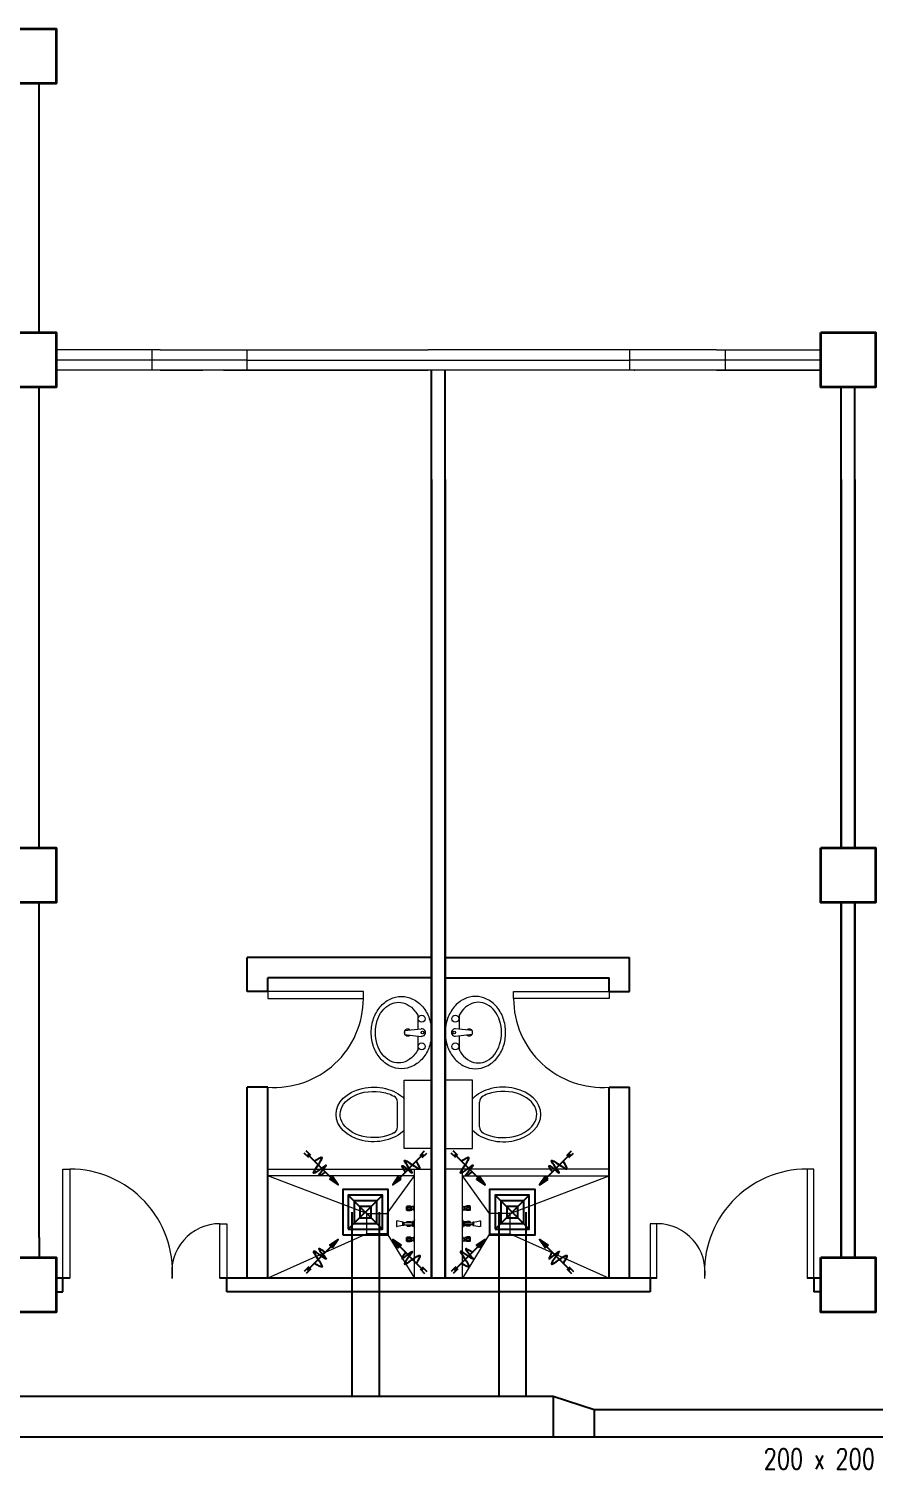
# Model space of a CAD drawing. Header units: millimetres. Extents: x 3 to 200, y 1 to 233.
# Drawn here: x 29.54 to 35.74, y 48.37 to 58.91 of the extents above; entities that cross this region are included whole.
import ezdxf

# ---------------------------------------------------------------- set-up
doc = ezdxf.new("R2010")
doc.units = ezdxf.units.MM
doc.header["$MEASUREMENT"] = 0
for name, color, linetype in [('AIR', 7, 'Continuous'), ('AIR-00', 8, 'Continuous'), ('AIR-03', 30, 'Continuous'), ('ducting label', 7, 'Continuous'), ('exhaust', 1, 'Continuous')]:
    doc.layers.add(name, color=color, linetype=linetype)
doc.styles.add('Arch-Dim', font='simplex.shx', dxfattribs={"width": 0.75})

# ---------------------------------------------------------------- blocks, each defined once
blk = doc.blocks.new('GRILL-C-IN')
at = {"layer": 'AIR-00', "ltscale": 3}
for p, q in [((-0.623, 0.601), (-0.674, 0.651)), ((-0.601, 0.623), (-0.651, 0.674)), ((-0.637, 0.637), (-0.3, 0.3)), ((0.637, 0.637), (0.3, 0.3)), ((0.601, 0.623), (0.651, 0.674)), ((0.623, 0.601), (0.674, 0.651)), ((-0.637, -0.637), (-0.3, -0.3)), ((0.637, -0.637), (0.3, -0.3)), ((-0.623, -0.601), (-0.674, -0.651)), ((-0.601, -0.623), (-0.651, -0.674)), ((0.601, -0.623), (0.651, -0.674)), ((0.623, -0.601), (0.674, -0.651))]:
    blk.add_line(p, q, dxfattribs=at)
at = {"layer": 'AIR-00', "color": 50}
for p, q in [((-0.188, 0.187), (0.187, -0.188)), ((0.187, 0.187), (-0.188, -0.188))]:
    blk.add_line(p, q, dxfattribs=at)
at = {"layer": 'AIR-00', "ltscale": 3}
for points in [[(-0.362, 0.393), (-0.393, 0.362), (-0.3, 0.3)], [(0.393, 0.362), (0.362, 0.393), (0.3, 0.3)], [(-0.362, -0.393), (-0.393, -0.362), (-0.3, -0.3)], [(0.393, -0.362), (0.362, -0.393), (0.3, -0.3)]]:
    blk.add_lwpolyline(points, close=True, dxfattribs=at)
at = {"layer": 'AIR-00', "color": 50}
for points in [[(-0.188, -0.188), (0.187, -0.188), (0.187, 0.187), (-0.188, 0.187)], [(-0.125, -0.125), (0.125, -0.125), (0.125, 0.125), (-0.125, 0.125)], [(-0.062, -0.062), (0.062, -0.062), (0.062, 0.062), (-0.062, 0.062)]]:
    blk.add_lwpolyline(points, close=True, dxfattribs=at)
at = {"layer": 'AIR-00', "ltscale": 3}
for points in [[(-0.441, 0.441), (-0.512, 0.404), (-0.432, 0.514), (-0.568, 0.43), (-0.477, 0.6), (-0.561, 0.561)], [(0.441, 0.441), (0.404, 0.512), (0.514, 0.432), (0.43, 0.568), (0.6, 0.477), (0.561, 0.561)], [(-0.441, -0.441), (-0.512, -0.404), (-0.432, -0.514), (-0.568, -0.43), (-0.477, -0.6), (-0.561, -0.561)], [(0.441, -0.441), (0.404, -0.512), (0.514, -0.432), (0.43, -0.568), (0.6, -0.477), (0.561, -0.561)]]:
    blk.add_spline(points, degree=3, dxfattribs=at)
for points in [[(-0.3, 0.3), (-0.362, 0.393), (-0.393, 0.362)], [(0.3, 0.3), (0.393, 0.362), (0.362, 0.393)], [(-0.3, -0.3), (-0.362, -0.393), (-0.393, -0.362)], [(0.3, -0.3), (0.393, -0.362), (0.362, -0.393)]]:
    blk.add_solid(points, dxfattribs=at)
at = {"layer": 'AIR-03', "color": 6}
blk.add_lwpolyline([(-0.25, -0.25), (0.25, -0.25), (0.25, 0.25), (-0.25, 0.25)], close=True, dxfattribs=at)

msp = doc.modelspace()

# ---------------------------------------------------------------- linework, layer by layer
at = {"color": 8, "linetype": 'ByBlock', "lineweight": 25}
for p, q in [((29.62, 56.69), (29.62, 58.514)), ((32.495, 49.763), (32.495, 56.413)), ((32.595, 49.763), (32.595, 56.413)), ((29.62, 52.915), (29.62, 56.29)), ((35.495, 52.915), (35.495, 56.29)), ((35.595, 52.915), (35.595, 56.29)), ((32.495, 55.613), (32.495, 49.763)), ((32.595, 55.613), (32.595, 49.763)), ((35.495, 55.613), (35.495, 52.915)), ((35.595, 55.613), (35.595, 52.915)), ((29.62, 50.063), (29.62, 52.515)), ((35.495, 52.515), (35.495, 49.915)), ((35.495, 49.915), (35.495, 52.515)), ((35.595, 52.515), (35.595, 49.915)), ((35.595, 49.915), (35.595, 52.515)), ((29.62, 50.063), (29.62, 49.915)), ((29.845, 49.763), (29.745, 49.763)), ((29.795, 49.663), (29.795, 49.763)), ((32.495, 49.763), (30.945, 49.763)), ((30.995, 49.663), (30.995, 49.763)), ((32.595, 49.763), (32.495, 49.763)), ((34.145, 49.763), (32.595, 49.763)), ((34.095, 49.763), (34.095, 49.663)), ((35.345, 49.763), (35.245, 49.763)), ((35.295, 49.763), (35.295, 49.663)), ((29.745, 49.663), (29.795, 49.663)), ((34.095, 49.663), (30.995, 49.663)), ((35.345, 49.663), (35.295, 49.663))]:
    msp.add_line(p, q, dxfattribs=at)
at = {"color": 8, "linetype": 'ByBlock', "lineweight": 9}
for p, q in [((30.507, 56.563), (29.745, 56.563)), ((29.745, 56.563), (29.745, 56.563)), ((30.445, 56.563), (30.445, 56.413)), ((30.507, 56.563), (31.707, 56.563)), ((31.145, 56.413), (31.145, 56.563)), ((31.707, 56.563), (32.47, 56.563)), ((32.62, 56.563), (32.47, 56.563)), ((33.382, 56.563), (32.62, 56.563)), ((34.582, 56.563), (33.382, 56.563)), ((33.945, 56.563), (33.945, 56.413)), ((34.582, 56.563), (35.345, 56.563)), ((34.645, 56.563), (34.645, 56.413)), ((31.145, 56.488), (29.745, 56.488)), ((31.145, 56.488), (33.945, 56.488)), ((35.345, 56.488), (33.945, 56.488)), ((35.345, 56.413), (29.745, 56.413)), ((30.507, 56.413), (30.82, 56.413)), ((30.97, 56.413), (31.707, 56.413)), ((31.707, 56.413), (32.47, 56.413)), ((33.382, 56.413), (32.62, 56.413)), ((34.582, 56.413), (33.382, 56.413)), ((34.582, 56.413), (35.345, 56.413)), ((29.62, 53.863), (29.62, 54.863)), ((29.62, 52.915), (29.62, 53.713)), ((32.495, 52.148), (32.495, 50.198)), ((32.37, 49.763), (32.37, 50.563)), ((32.72, 49.763), (32.72, 50.563)), ((29.745, 49.813), (29.745, 49.813)), ((32.37, 49.763), (31.295, 49.763)), ((29.745, 49.663), (29.745, 49.663)), ((29.795, 49.663), (29.745, 49.663))]:
    msp.add_line(p, q, dxfattribs=at)
at = {"color": 8, "linetype": 'ByBlock', "lineweight": 25, "ltscale": 0.3}
for p, q in [((31.145, 51.863), (31.145, 52.113)), ((32.495, 52.113), (31.145, 52.113)), ((32.595, 52.113), (33.945, 52.113)), ((33.945, 51.863), (33.945, 52.113)), ((31.295, 51.863), (31.295, 51.963)), ((32.495, 51.963), (31.295, 51.963)), ((32.595, 51.963), (33.795, 51.963)), ((33.795, 51.863), (33.795, 51.963)), ((31.295, 51.863), (31.145, 51.863)), ((33.795, 51.863), (33.945, 51.863)), ((31.145, 49.763), (31.145, 51.163)), ((31.295, 51.163), (31.145, 51.163)), ((31.295, 49.763), (31.295, 51.163)), ((33.795, 49.763), (33.795, 51.163)), ((33.795, 51.163), (33.945, 51.163)), ((33.945, 49.763), (33.945, 51.163))]:
    msp.add_line(p, q, dxfattribs=at)
at = {"color": 8, "lineweight": 9}
for p, q in [((32.297, 51.577), (32.419, 51.59)), ((32.793, 51.577), (32.671, 51.59)), ((32.297, 51.548), (32.419, 51.535)), ((32.793, 51.548), (32.671, 51.535)), ((32.295, 51.213), (32.495, 51.213)), ((32.295, 50.713), (32.295, 51.213)), ((32.495, 51.213), (32.495, 50.713)), ((32.795, 51.213), (32.595, 51.213)), ((32.595, 51.213), (32.595, 50.713)), ((32.795, 50.713), (32.795, 51.213)), ((32.245, 50.872), (32.245, 51.053)), ((32.845, 50.872), (32.845, 51.053)), ((32.495, 50.713), (32.295, 50.713)), ((32.595, 50.713), (32.795, 50.713)), ((32.311, 50.289), (32.313, 50.289)), ((32.311, 50.263), (32.311, 50.289)), ((32.311, 50.263), (32.313, 50.263)), ((32.313, 50.289), (32.315, 50.293)), ((32.313, 50.263), (32.313, 50.289)), ((32.313, 50.263), (32.315, 50.26)), ((32.315, 50.293), (32.337, 50.293)), ((32.315, 50.26), (32.315, 50.293)), ((32.315, 50.26), (32.337, 50.26)), ((32.323, 50.289), (32.336, 50.289)), ((32.323, 50.282), (32.335, 50.282)), ((32.323, 50.27), (32.335, 50.27)), ((32.323, 50.263), (32.336, 50.263)), ((32.337, 50.293), (32.341, 50.291)), ((32.337, 50.289), (32.337, 50.282)), ((32.337, 50.263), (32.337, 50.27)), ((32.337, 50.26), (32.341, 50.262)), ((32.342, 50.29), (32.348, 50.29)), ((32.342, 50.262), (32.348, 50.262)), ((32.348, 50.262), (32.348, 50.29)), ((32.348, 50.29), (32.351, 50.29)), ((32.348, 50.262), (32.351, 50.263)), ((32.351, 50.263), (32.351, 50.29)), ((32.362, 50.288), (32.351, 50.288)), ((32.362, 50.265), (32.351, 50.265)), ((32.369, 50.293), (32.362, 50.29)), ((32.362, 50.263), (32.362, 50.29)), ((32.369, 50.259), (32.362, 50.263)), ((32.369, 50.293), (32.37, 50.293)), ((32.369, 50.259), (32.369, 50.293)), ((32.369, 50.259), (32.37, 50.259)), ((32.37, 50.259), (32.37, 50.293)), ((32.721, 50.293), (32.72, 50.293)), ((32.72, 50.259), (32.72, 50.293)), ((32.721, 50.259), (32.72, 50.259)), ((32.721, 50.293), (32.727, 50.29)), ((32.721, 50.259), (32.721, 50.293)), ((32.721, 50.259), (32.727, 50.263)), ((32.727, 50.263), (32.727, 50.29)), ((32.727, 50.288), (32.739, 50.288)), ((32.727, 50.265), (32.739, 50.265)), ((32.739, 50.263), (32.739, 50.29)), ((32.741, 50.29), (32.739, 50.29)), ((32.741, 50.262), (32.739, 50.263)), ((32.747, 50.29), (32.741, 50.29)), ((32.741, 50.262), (32.741, 50.29)), ((32.747, 50.262), (32.741, 50.262)), ((32.753, 50.293), (32.749, 50.291)), ((32.753, 50.26), (32.749, 50.262)), ((32.775, 50.293), (32.753, 50.293)), ((32.753, 50.289), (32.753, 50.282)), ((32.753, 50.263), (32.753, 50.27)), ((32.775, 50.26), (32.753, 50.26)), ((32.766, 50.289), (32.754, 50.289)), ((32.767, 50.282), (32.754, 50.282)), ((32.767, 50.27), (32.754, 50.27)), ((32.766, 50.263), (32.754, 50.263)), ((32.777, 50.289), (32.775, 50.293)), ((32.775, 50.26), (32.775, 50.293)), ((32.777, 50.263), (32.775, 50.26)), ((32.779, 50.289), (32.777, 50.289)), ((32.777, 50.263), (32.777, 50.289)), ((32.779, 50.263), (32.777, 50.263)), ((32.779, 50.263), (32.779, 50.289)), ((32.238, 50.182), (32.238, 50.143)), ((32.285, 50.175), (32.243, 50.183)), ((32.285, 50.15), (32.243, 50.142)), ((32.285, 50.15), (32.285, 50.175)), ((32.285, 50.175), (32.292, 50.175)), ((32.285, 50.15), (32.285, 50.175)), ((32.292, 50.15), (32.285, 50.15)), ((32.292, 50.175), (32.292, 50.15)), ((32.354, 50.17), (32.292, 50.17)), ((32.292, 50.155), (32.354, 50.155)), ((32.311, 50.17), (32.311, 50.176)), ((32.311, 50.176), (32.313, 50.176)), ((32.311, 50.15), (32.311, 50.155)), ((32.311, 50.15), (32.313, 50.15)), ((32.313, 50.176), (32.315, 50.179)), ((32.313, 50.17), (32.313, 50.176)), ((32.313, 50.15), (32.313, 50.155)), ((32.313, 50.15), (32.315, 50.146)), ((32.315, 50.17), (32.315, 50.179)), ((32.315, 50.179), (32.337, 50.179)), ((32.315, 50.146), (32.315, 50.155)), ((32.315, 50.146), (32.337, 50.146)), ((32.323, 50.176), (32.336, 50.176)), ((32.323, 50.15), (32.336, 50.15)), ((32.337, 50.179), (32.341, 50.177)), ((32.337, 50.176), (32.337, 50.17)), ((32.337, 50.149), (32.337, 50.155)), ((32.337, 50.146), (32.341, 50.148)), ((32.342, 50.177), (32.348, 50.177)), ((32.342, 50.149), (32.348, 50.149)), ((32.348, 50.17), (32.348, 50.177)), ((32.348, 50.177), (32.351, 50.176)), ((32.348, 50.149), (32.348, 50.155)), ((32.348, 50.149), (32.351, 50.149)), ((32.351, 50.17), (32.351, 50.176)), ((32.354, 50.174), (32.351, 50.174)), ((32.351, 50.149), (32.351, 50.155)), ((32.354, 50.151), (32.351, 50.151)), ((32.354, 50.18), (32.354, 50.145)), ((32.364, 50.18), (32.354, 50.18)), ((32.354, 50.155), (32.354, 50.17)), ((32.354, 50.145), (32.364, 50.145)), ((32.37, 50.192), (32.364, 50.18)), ((32.364, 50.18), (32.364, 50.145)), ((32.364, 50.145), (32.364, 50.18)), ((32.364, 50.145), (32.37, 50.134)), ((32.37, 50.134), (32.37, 50.192)), ((32.72, 50.192), (32.726, 50.18)), ((32.72, 50.134), (32.72, 50.192)), ((32.726, 50.145), (32.72, 50.134)), ((32.726, 50.18), (32.726, 50.145)), ((32.726, 50.145), (32.726, 50.18)), ((32.726, 50.18), (32.735, 50.18)), ((32.735, 50.145), (32.726, 50.145)), ((32.735, 50.18), (32.735, 50.145)), ((32.735, 50.174), (32.739, 50.174)), ((32.735, 50.17), (32.798, 50.17)), ((32.735, 50.155), (32.735, 50.17)), ((32.798, 50.155), (32.735, 50.155)), ((32.735, 50.151), (32.739, 50.151)), ((32.741, 50.177), (32.739, 50.176)), ((32.739, 50.17), (32.739, 50.176)), ((32.739, 50.149), (32.739, 50.155)), ((32.741, 50.149), (32.739, 50.149)), ((32.741, 50.17), (32.741, 50.177)), ((32.747, 50.177), (32.741, 50.177)), ((32.741, 50.149), (32.741, 50.155)), ((32.747, 50.149), (32.741, 50.149)), ((32.753, 50.179), (32.749, 50.177)), ((32.753, 50.146), (32.749, 50.148)), ((32.775, 50.179), (32.753, 50.179)), ((32.753, 50.176), (32.753, 50.17)), ((32.753, 50.149), (32.753, 50.155)), ((32.775, 50.146), (32.753, 50.146)), ((32.766, 50.176), (32.754, 50.176)), ((32.766, 50.15), (32.754, 50.15)), ((32.775, 50.17), (32.775, 50.179)), ((32.777, 50.176), (32.775, 50.179)), ((32.775, 50.146), (32.775, 50.155)), ((32.777, 50.15), (32.775, 50.146)), ((32.777, 50.17), (32.777, 50.176)), ((32.779, 50.176), (32.777, 50.176)), ((32.777, 50.15), (32.777, 50.155)), ((32.779, 50.15), (32.777, 50.15)), ((32.779, 50.17), (32.779, 50.176)), ((32.779, 50.15), (32.779, 50.155)), ((32.805, 50.175), (32.798, 50.175)), ((32.798, 50.175), (32.798, 50.15)), ((32.798, 50.15), (32.805, 50.15)), ((32.805, 50.175), (32.847, 50.183)), ((32.805, 50.15), (32.805, 50.175)), ((32.805, 50.15), (32.805, 50.175)), ((32.805, 50.15), (32.847, 50.142)), ((32.852, 50.182), (32.852, 50.143)), ((32.311, 50.036), (32.311, 50.062)), ((32.311, 50.062), (32.313, 50.062)), ((32.311, 50.036), (32.313, 50.036)), ((32.313, 50.062), (32.315, 50.066)), ((32.313, 50.036), (32.313, 50.062)), ((32.313, 50.036), (32.315, 50.032)), ((32.315, 50.032), (32.315, 50.066)), ((32.315, 50.066), (32.337, 50.066)), ((32.315, 50.032), (32.337, 50.032)), ((32.323, 50.062), (32.336, 50.062)), ((32.323, 50.055), (32.335, 50.055)), ((32.323, 50.043), (32.335, 50.043)), ((32.323, 50.036), (32.336, 50.036)), ((32.337, 50.066), (32.341, 50.063)), ((32.337, 50.062), (32.337, 50.055)), ((32.337, 50.036), (32.337, 50.043)), ((32.337, 50.032), (32.341, 50.035)), ((32.342, 50.063), (32.348, 50.063)), ((32.342, 50.035), (32.348, 50.035)), ((32.348, 50.063), (32.351, 50.062)), ((32.348, 50.035), (32.348, 50.063)), ((32.348, 50.035), (32.351, 50.036)), ((32.351, 50.036), (32.351, 50.062)), ((32.362, 50.06), (32.351, 50.06)), ((32.362, 50.038), (32.351, 50.038)), ((32.369, 50.066), (32.362, 50.063)), ((32.362, 50.035), (32.362, 50.063)), ((32.369, 50.032), (32.362, 50.035)), ((32.369, 50.032), (32.369, 50.066)), ((32.369, 50.066), (32.37, 50.066)), ((32.369, 50.032), (32.37, 50.032)), ((32.37, 50.032), (32.37, 50.066)), ((32.72, 50.032), (32.72, 50.066)), ((32.721, 50.066), (32.72, 50.066)), ((32.721, 50.032), (32.72, 50.032)), ((32.721, 50.032), (32.721, 50.066)), ((32.721, 50.066), (32.727, 50.063)), ((32.721, 50.032), (32.727, 50.035)), ((32.727, 50.035), (32.727, 50.063)), ((32.727, 50.06), (32.739, 50.06)), ((32.727, 50.038), (32.739, 50.038)), ((32.741, 50.063), (32.739, 50.062)), ((32.739, 50.036), (32.739, 50.062)), ((32.741, 50.035), (32.739, 50.036)), ((32.741, 50.035), (32.741, 50.063)), ((32.747, 50.063), (32.741, 50.063)), ((32.747, 50.035), (32.741, 50.035)), ((32.753, 50.066), (32.749, 50.063)), ((32.753, 50.032), (32.749, 50.035)), ((32.775, 50.066), (32.753, 50.066)), ((32.753, 50.062), (32.753, 50.055)), ((32.753, 50.036), (32.753, 50.043)), ((32.775, 50.032), (32.753, 50.032)), ((32.766, 50.062), (32.754, 50.062)), ((32.766, 50.055), (32.754, 50.055)), ((32.766, 50.043), (32.754, 50.043)), ((32.766, 50.036), (32.754, 50.036)), ((32.775, 50.032), (32.775, 50.066)), ((32.777, 50.062), (32.775, 50.066)), ((32.777, 50.036), (32.775, 50.032)), ((32.777, 50.036), (32.777, 50.062)), ((32.779, 50.062), (32.777, 50.062)), ((32.779, 50.036), (32.777, 50.036)), ((32.779, 50.036), (32.779, 50.062))]:
    msp.add_line(p, q, dxfattribs=at)
at = {"color": 8, "linetype": 'ByBlock', "lineweight": 9, "ltscale": 0.3}
for p, q in [((32.02, 50.238), (31.295, 50.513)), ((32.17, 50.238), (32.37, 50.513)), ((32.92, 50.238), (32.72, 50.513)), ((33.07, 50.238), (33.795, 50.513)), ((32.02, 50.088), (31.295, 49.763)), ((32.17, 50.088), (32.37, 49.763)), ((32.92, 50.088), (32.72, 49.763)), ((33.07, 50.088), (33.795, 49.763))]:
    msp.add_line(p, q, dxfattribs=at)
at = {"color": 8, "linetype": 'ByBlock', "lineweight": 35}
for points in [[(29.345, 58.914), (29.745, 58.914), (29.745, 58.514), (29.345, 58.514)], [(29.345, 56.69), (29.745, 56.69), (29.745, 56.29), (29.345, 56.29)], [(35.345, 56.69), (35.745, 56.69), (35.745, 56.29), (35.345, 56.29)], [(29.345, 52.915), (29.745, 52.915), (29.745, 52.515), (29.345, 52.515)], [(35.345, 52.915), (35.745, 52.915), (35.745, 52.515), (35.345, 52.515)], [(29.345, 49.915), (29.745, 49.915), (29.745, 49.515), (29.345, 49.515)], [(35.345, 49.915), (35.745, 49.915), (35.745, 49.515), (35.345, 49.515)]]:
    msp.add_lwpolyline(points, close=True, dxfattribs=at)
at = {"color": 8, "lineweight": 13, "ltscale": 0.03}
for points in [[(31.295, 51.863), (31.295, 51.813), (31.995, 51.813), (31.995, 51.863)], [(33.795, 51.863), (33.795, 51.813), (33.095, 51.813), (33.095, 51.863)], [(29.845, 49.763), (29.795, 49.763), (29.795, 50.563), (29.845, 50.563)], [(35.245, 49.763), (35.295, 49.763), (35.295, 50.563), (35.245, 50.563)], [(30.995, 49.763), (30.945, 49.763), (30.945, 50.163), (30.995, 50.163)], [(34.095, 49.763), (34.145, 49.763), (34.145, 50.163), (34.095, 50.163)]]:
    msp.add_lwpolyline(points, close=True, dxfattribs=at)
at = {"color": 8, "lineweight": 9}
for points in [[(32.274, 51.298, -0.11576), (32.191, 51.317, -0.104047), (32.118, 51.375, -0.090875), (32.07, 51.459, -0.083344), (32.053, 51.563, -0.083344), (32.07, 51.666, -0.090875), (32.118, 51.75, -0.104047), (32.191, 51.808, -0.11576), (32.274, 51.828, -0.11576), (32.356, 51.808, -0.104047), (32.43, 51.75, -0.090875), (32.478, 51.666, -0.083344), (32.495, 51.563, -0.083344), (32.478, 51.459, -0.090875), (32.43, 51.375, -0.104047), (32.356, 51.317, -0.11576)], [(32.816, 51.298, 0.11576), (32.898, 51.317, 0.104047), (32.972, 51.375, 0.090875), (33.02, 51.459, 0.083344), (33.037, 51.563, 0.083344), (33.02, 51.666, 0.090875), (32.972, 51.75, 0.104047), (32.898, 51.808, 0.11576), (32.816, 51.828, 0.11576), (32.733, 51.808, 0.104047), (32.66, 51.75, 0.090875), (32.612, 51.666, 0.083344), (32.595, 51.563, 0.083344), (32.612, 51.459, 0.090875), (32.66, 51.375, 0.104047), (32.733, 51.317, 0.11576)]]:
    msp.add_lwpolyline(points, format="xyb", close=True, dxfattribs=at)
for points in [[(32.253, 51.34, -0.124838), (32.19, 51.356, -0.105788), (32.133, 51.405, -0.086697), (32.096, 51.475, -0.076776), (32.083, 51.563, -0.076776), (32.096, 51.65, -0.086697), (32.133, 51.72, -0.105788), (32.19, 51.769, -0.124838), (32.253, 51.785, -0.124838), (32.315, 51.769, -0.105788), (32.373, 51.72, -0.040067), (32.393, 51.689), (32.393, 51.587, -0.040067)], [(32.837, 51.34, 0.124838), (32.899, 51.356, 0.105788), (32.957, 51.405, 0.086697), (32.993, 51.475, 0.076776), (33.007, 51.563, 0.076776), (32.993, 51.65, 0.086697), (32.957, 51.72, 0.105788), (32.899, 51.769, 0.124838), (32.837, 51.785, 0.124838), (32.774, 51.769, 0.105788), (32.717, 51.72, 0.040067), (32.697, 51.689), (32.697, 51.587, 0.040067)], [(32.393, 51.538), (32.393, 51.436, -0.040067), (32.373, 51.405, -0.105788), (32.315, 51.356, -0.124838), (32.253, 51.34, -0.124838)], [(32.697, 51.538), (32.697, 51.436, 0.040067), (32.717, 51.405, 0.105788), (32.774, 51.356, 0.124838), (32.837, 51.34, 0.124838)]]:
    msp.add_lwpolyline(points, format="xyb", dxfattribs=at)
at = {"color": 8, "linetype": 'ByBlock', "lineweight": 9, "ltscale": 0.3}
for points in [[(32.37, 50.513), (31.295, 50.513), (31.295, 50.563), (32.495, 50.563), (32.495, 50.563)], [(32.72, 50.513), (33.795, 50.513), (33.795, 50.563), (32.595, 50.563), (32.595, 50.563)]]:
    msp.add_lwpolyline(points, dxfattribs=at)
at = {"color": 8, "linetype": 'ByBlock', "lineweight": 9, "ltscale": 0.03}
for points in [[(32.17, 50.238), (32.17, 50.088), (32.02, 50.088), (32.02, 50.238)], [(32.92, 50.238), (32.92, 50.088), (33.07, 50.088), (33.07, 50.238)]]:
    msp.add_lwpolyline(points, close=True, dxfattribs=at)
at = {"color": 8, "lineweight": 9}
for centre, radius in [((32.422, 51.664), 0.0255), ((32.668, 51.664), 0.0255), ((32.422, 51.461), 0.0255), ((32.428, 51.563), 0.0095), ((32.668, 51.461), 0.0255), ((32.661, 51.563), 0.0095)]:
    msp.add_circle(centre, radius, dxfattribs=at)
at = {"color": 8, "lineweight": 13, "ltscale": 0.03}
for centre, radius, start, end in [((31.343, 51.813), 0.652, 265.7578, 0), ((33.747, 51.813), 0.652, 180, 274.2422), ((29.845, 49.811), 0.752, 356.3048, 90), ((35.245, 49.811), 0.752, 90, 183.6952), ((30.945, 49.81), 0.353, 90, 187.6281), ((34.145, 49.81), 0.353, 352.3719, 90)]:
    msp.add_arc(centre, radius, start, end, dxfattribs=at)
at = {"color": 8, "lineweight": 9}
for centre, radius, start, end in [((32.32, 51.563), 0.025, 48.7978, 143.6932), ((32.422, 51.563), 0.028, 263.7545, 96.2455), ((32.668, 51.563), 0.028, 83.7545, 276.2455), ((32.77, 51.563), 0.025, 36.3068, 131.2022), ((32.32, 51.563), 0.025, 161.3793, 198.6207), ((32.391, 51.563), 0.0948, 171.2026, 188.7974), ((32.32, 51.563), 0.025, 216.3068, 311.2022), ((32.77, 51.563), 0.025, 228.7978, 323.6932), ((32.699, 51.563), 0.0948, 351.2026, 8.7974), ((32.77, 51.563), 0.025, 341.3793, 18.6207), ((32.195, 51.053), 0.05, 0, 61.9916), ((32.895, 51.053), 0.05, 118.0084, 180), ((32.195, 50.872), 0.05, 298.1501, 0), ((32.895, 50.872), 0.05, 180, 241.8499)]:
    msp.add_arc(centre, radius, start, end, dxfattribs=at)
at = {"color": 8, "lineweight": 9, "extrusion": (0, 0, -1)}
msp.add_ellipse((32.07, 50.963), major_axis=(0.275, 0), ratio=0.727273, start_param=0.612555, end_param=5.670631, dxfattribs=at)
at = {"color": 8, "lineweight": 9}
for centre, major_axis, ratio, start_param, end_param in [((33.02, 50.963), (-0.275, 0), 0.727273, 0.612555, 5.670631), ((32.747, 50.294), (-0.00268, 0.00268), 1, 2.356082, 2.850023), ((32.747, 50.258), (-0.00268, 0.00268), 1, -1.279452, -0.785511), ((32.752, 50.276), (-0.00268, 0.00268), 1, 0.203142, 1.36743), ((32.76, 50.271), (-0.00887, 0.00887), 1, -0.157871, 0.203142), ((32.76, 50.281), (0.00887, 0.00887), 1, 2.938226, 3.299239), ((32.76, 50.305), (-0.0118, 0.0118), 1, 1.703115, 1.83534), ((32.76, 50.248), (-0.0118, 0.0118), 1, -0.264769, -0.132543), ((32.754, 50.293), (-0.00268, 0.00268), 1, 1.728443, 2.356082), ((32.754, 50.279), (0.00268, 0.00268), 1, 0.785286, 1.412925), ((32.754, 50.274), (0.00268, 0.00268), 1, 3.299239, 3.926878), ((32.754, 50.259), (0.00268, 0.00268), 1, 0.785286, 1.412925), ((32.766, 50.302), (-0.00896, 0.00896), 1, 2.418785, 3.129871), ((32.766, 50.251), (-0.00896, 0.00896), 1, -1.559299, -0.848214), ((32.766, 50.272), (0.00738, 0.00738), 1, 6.21008, 6.994878), ((32.766, 50.281), (0.00738, 0.00738), 1, 4.000472, 4.78527), ((32.771, 50.276), (-0.00268, 0.00268), 1, 3.214474, 4.639283), ((32.241, 50.145), (0.00268, 0.00268), 1, 2.92514, 4.295202), ((32.747, 50.18), (0.00268, 0.00268), 1, 3.926878, 4.42082), ((32.747, 50.145), (-0.00268, 0.00268), 1, -1.279452, -0.785511), ((32.76, 50.191), (0.0118, 0.0118), 1, 3.273911, 3.406137), ((32.76, 50.134), (0.0118, 0.0118), 1, 1.306028, 1.438253), ((32.754, 50.18), (0.00268, 0.00268), 1, 3.299239, 3.926878), ((32.754, 50.146), (-0.00268, 0.00268), 1, -0.785511, -0.157871), ((32.766, 50.188), (-0.00896, 0.00896), 1, 2.418785, 3.129871), ((32.766, 50.137), (0.00896, 0.00896), 1, 0.011497, 0.722582), ((32.849, 50.18), (0.00268, 0.00268), 1, 6.066508, 7.43657), ((32.747, 50.067), (0.00268, 0.00268), 1, 3.926878, 4.42082), ((32.747, 50.031), (0.00268, 0.00268), 1, 0.291344, 0.785286), ((32.752, 50.049), (-0.00268, 0.00268), 1, 0.203142, 1.36743), ((32.759, 50.044), (0.00887, 0.00887), 1, 1.412925, 1.773938), ((32.759, 50.054), (-0.00887, 0.00887), 1, 1.36743, 1.728443), ((32.76, 50.077), (-0.0118, 0.0118), 1, 1.703115, 1.83534), ((32.76, 50.021), (-0.0118, 0.0118), 1, -0.264769, -0.132543), ((32.754, 50.066), (0.00268, 0.00268), 1, 3.299239, 3.926878), ((32.754, 50.051), (0.00268, 0.00268), 1, 0.785286, 1.412925), ((32.754, 50.047), (0.00268, 0.00268), 1, 3.299239, 3.926878), ((32.754, 50.032), (-0.00268, 0.00268), 1, -0.785511, -0.157871), ((32.766, 50.075), (0.00896, 0.00896), 1, 3.989582, 4.700667), ((32.766, 50.045), (-0.00738, 0.00738), 1, 4.639283, 5.424081), ((32.766, 50.053), (0.00738, 0.00738), 1, 4.000472, 4.78527), ((32.766, 50.023), (-0.00896, 0.00896), 1, -1.559299, -0.848214), ((32.771, 50.049), (0.00268, 0.00268), 1, 4.78527, 6.21008)]:
    msp.add_ellipse(centre, major_axis=major_axis, ratio=ratio, start_param=start_param, end_param=end_param, dxfattribs=at)
at = {"color": 8, "lineweight": 9, "extrusion": (-2.88216e-41, 4.99074e-41, -1)}
for centre, major_axis, start_param, end_param in [((32.324, 50.302), (0.00896, 0.00896), 2.418785, 3.129871), ((32.319, 50.276), (-0.00268, 0.00268), 4.78527, 6.21008), ((32.324, 50.251), (-0.00896, 0.00896), 0.011497, 0.722582), ((32.324, 50.272), (0.00738, 0.00738), 4.639283, 5.424081), ((32.324, 50.281), (-0.00738, 0.00738), 4.000472, 4.78527), ((32.335, 50.279), (-0.00268, 0.00268), 0.785286, 1.412925), ((32.335, 50.274), (-0.00268, 0.00268), 3.299239, 3.926878), ((32.336, 50.293), (0.00268, 0.00268), 1.728443, 2.356082), ((32.336, 50.259), (0.00268, 0.00268), -0.785511, -0.157871), ((32.329, 50.305), (-0.0118, 0.0118), 3.273911, 3.406137), ((32.33, 50.271), (0.00887, 0.00887), -0.157871, 0.203142), ((32.33, 50.281), (0.00887, 0.00887), 1.36743, 1.728443), ((32.329, 50.248), (-0.0118, 0.0118), 1.306028, 1.438253), ((32.342, 50.294), (0.00268, 0.00268), 2.356082, 2.850023), ((32.338, 50.276), (-0.00268, 0.00268), 1.773938, 2.938226), ((32.342, 50.258), (0.00268, 0.00268), -1.279452, -0.785511), ((32.241, 50.18), (0.00268, 0.00268), 4.495711, 5.865773), ((32.324, 50.188), (-0.00896, 0.00896), 3.989582, 4.700667), ((32.324, 50.137), (-0.00896, 0.00896), 0.011497, 0.722582), ((32.336, 50.18), (-0.00268, 0.00268), 3.299239, 3.926878), ((32.336, 50.146), (-0.00268, 0.00268), 0.785286, 1.412925), ((32.329, 50.191), (0.0118, 0.0118), 1.703115, 1.83534), ((32.329, 50.134), (0.0118, 0.0118), -0.264769, -0.132543), ((32.342, 50.18), (-0.00268, 0.00268), 3.926878, 4.42082), ((32.342, 50.145), (-0.00268, 0.00268), 0.291344, 0.785286), ((32.324, 50.075), (0.00896, 0.00896), 2.418785, 3.129871), ((32.319, 50.049), (-0.00268, 0.00268), 4.78527, 6.21008), ((32.324, 50.023), (-0.00896, 0.00896), 0.011497, 0.722582), ((32.324, 50.045), (0.00738, 0.00738), 4.639283, 5.424081), ((32.324, 50.053), (-0.00738, 0.00738), 4.000472, 4.78527), ((32.335, 50.051), (-0.00268, 0.00268), 0.785286, 1.412925), ((32.335, 50.047), (-0.00268, 0.00268), 3.299239, 3.926878), ((32.336, 50.066), (0.00268, 0.00268), 1.728443, 2.356082), ((32.336, 50.032), (0.00268, 0.00268), -0.785511, -0.157871), ((32.329, 50.077), (-0.0118, 0.0118), 3.273911, 3.406137), ((32.33, 50.044), (0.00887, 0.00887), -0.157871, 0.203142), ((32.33, 50.054), (0.00887, 0.00887), 1.36743, 1.728443), ((32.329, 50.021), (0.0118, 0.0118), -0.264769, -0.132543), ((32.342, 50.067), (0.00268, 0.00268), 2.356082, 2.850023), ((32.338, 50.049), (-0.00268, 0.00268), 1.773938, 2.938226), ((32.342, 50.031), (0.00268, 0.00268), -1.279452, -0.785511)]:
    msp.add_ellipse(centre, major_axis=major_axis, ratio=1, start_param=start_param, end_param=end_param, dxfattribs=at)
at = {"color": 8, "lineweight": 9, "extrusion": (2.88216e-41, 4.99074e-41, -1)}
msp.add_ellipse((32.849, 50.145), major_axis=(-0.00268, 0.00268), ratio=1, start_param=2.92514, end_param=4.295202, dxfattribs=at)
at = {"color": 8, "lineweight": 9}
for points in [[(32.218, 50.828), (32.202, 50.819), (32.184, 50.812), (32.093, 50.785), (32.006, 50.79), (31.874, 50.848), (31.833, 50.898), (31.819, 50.996), (31.845, 51.048), (31.956, 51.122), (32.04, 51.14), (32.154, 51.124), (32.189, 51.113), (32.218, 51.097)], [(32.871, 50.828), (32.888, 50.819), (32.906, 50.812), (32.997, 50.785), (33.084, 50.79), (33.216, 50.848), (33.257, 50.898), (33.271, 50.996), (33.245, 51.048), (33.133, 51.122), (33.05, 51.14), (32.936, 51.124), (32.901, 51.113), (32.871, 51.097)]]:
    msp.add_open_spline(points, degree=3, knots=[0.937253, 0.937253, 0.937253, 0.937253, 1.185372, 1.185372, 2.113864, 2.113864, 3.042356, 3.042356, 3.970847, 3.970847, 4.899339, 4.899339, 5.346062, 5.346062, 5.346062, 5.346062], dxfattribs=at)
at = {"color": 8, "linetype": 'ByBlock', "lineweight": 9}
for p in [(31.107, 56.413), (33.982, 56.413)]:
    msp.add_point(p, dxfattribs=at)
at = {"layer": 'exhaust'}
for p, q in [((31.91, 50.247), (31.91, 48.901)), ((32.11, 50.247), (32.11, 48.901)), ((32.986, 50.247), (32.986, 48.901)), ((33.186, 50.247), (33.186, 48.901)), ((21.468, 48.901), (33.386, 48.901)), ((33.386, 48.901), (33.386, 48.601)), ((33.386, 48.901), (33.686, 48.801)), ((33.686, 48.801), (39.342, 48.801)), ((33.686, 48.801), (33.686, 48.601)), ((21.468, 48.601), (39.342, 48.601))]:
    msp.add_line(p, q, dxfattribs=at)

# ---------------------------------------------------------------- block references
at = {"layer": 'AIR', "xscale": 0.6658363358532475, "yscale": 0.6658363358532475, "zscale": 0.6658363358532475}
for p in [(32.01, 50.247), (33.086, 50.247)]:
    msp.add_blockref('GRILL-C-IN', p, dxfattribs=at)

# ---------------------------------------------------------------- texts
at = {"layer": 'ducting label', "color": 3, "linetype": 'Continuous', "lineweight": 25, "insert": (34.927, 48.515), "char_height": 0.15, "attachment_point": 1, "style": 'Arch-Dim'}
msp.add_mtext_dynamic_manual_height_columns('\\A1;{\\C240;\\c2367469;200 x 200}', width=1.19515, gutter_width=1.011, heights=[0], dxfattribs=at)

doc.saveas('drawing.dxf')
